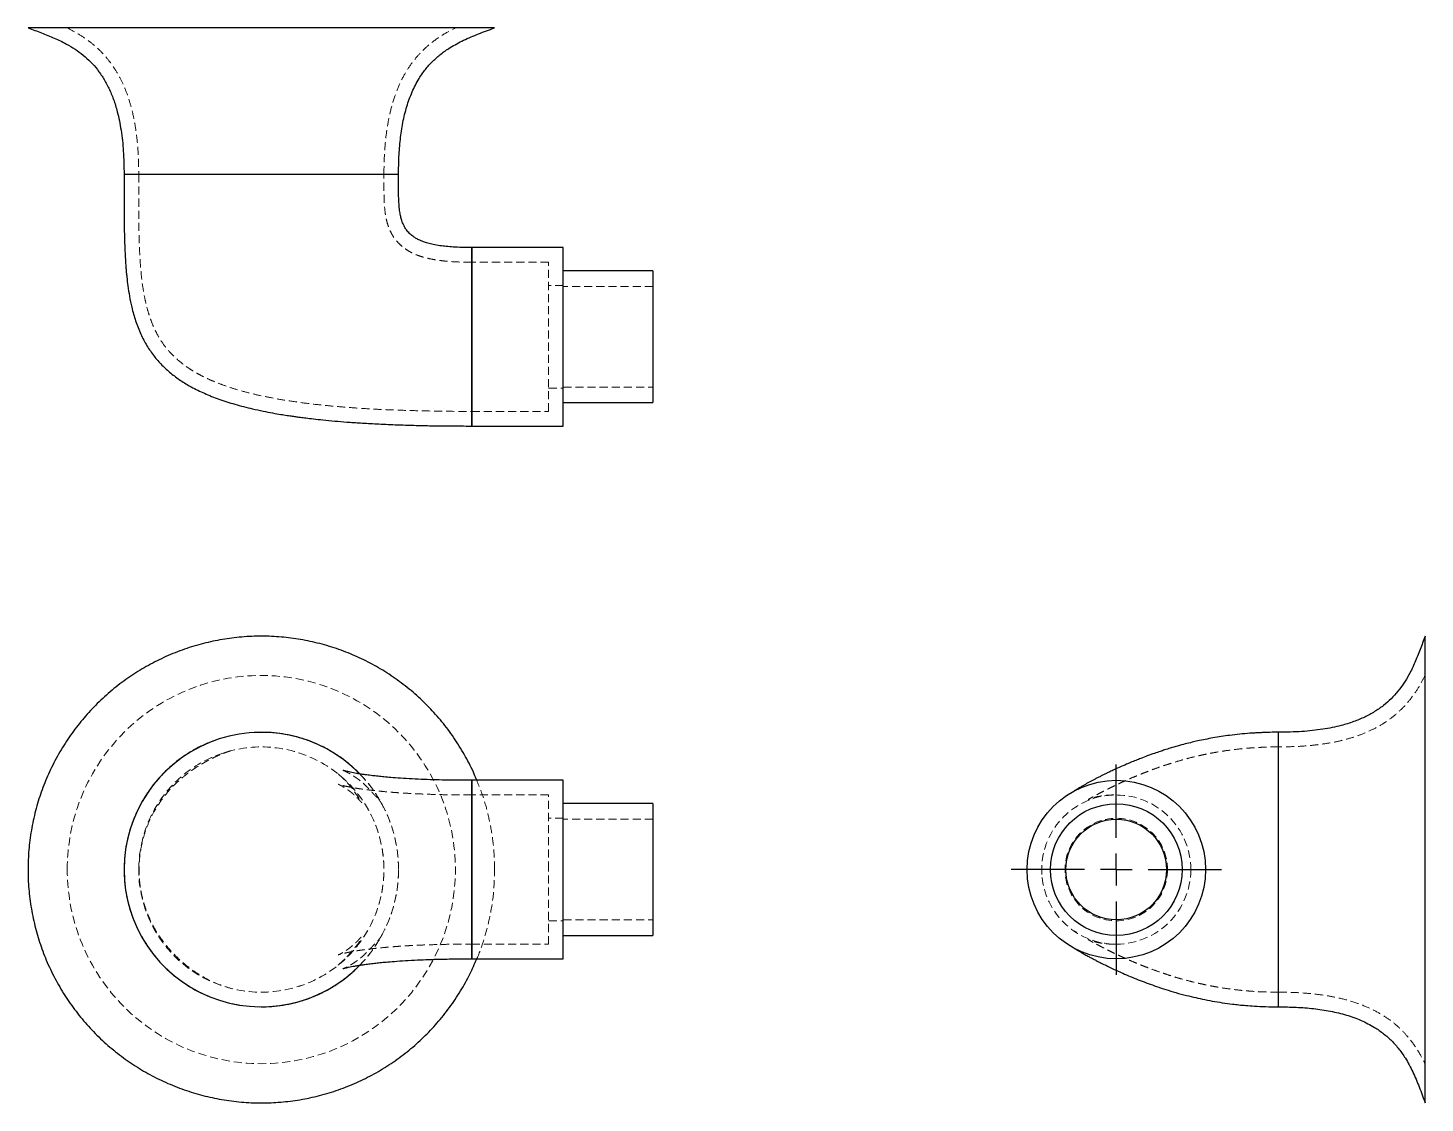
# Model space of a CAD drawing. Header units: millimetres. Extents: x 35 to 254, y 20 to 189.
import ezdxf

# ---------------------------------------------------------------- set-up
doc = ezdxf.new("R2010")
doc.units = ezdxf.units.MM
doc.linetypes.add('HIDDEN', pattern=[1.905, 1.27, -0.635])
doc.layers.add('10', color=7, linetype='Continuous')

# ---------------------------------------------------------------- blocks, each defined once
blk = doc.blocks.new('SW_CENTERMARKSYMBOL_0')
at = {"layer": '10', "color": 0}
for p, q in [((0, 5), (0, 16.51)), ((0, 0), (0, 2.5)), ((-5, 0), (-16.51, 0)), ((0, 0), (-2.5, 0)), ((0, 0), (0, -2.5)), ((0, 0), (2.5, 0)), ((5, 0), (16.51, 0)), ((0, -5), (0, -16.51))]:
    blk.add_line(p, q, dxfattribs=at)

msp = doc.modelspace()

# ---------------------------------------------------------------- linework, layer by layer
at = {"color": 7, "linetype": 'Continuous', "lineweight": 25}
for p, q in [((93.06, 166.26), (49.96, 166.26)), ((118.92, 154.77), (104.55, 154.77)), ((104.55, 126.75), (104.55, 154.77)), ((104.55, 154.77), (104.55, 126.75)), ((118.92, 126.75), (118.92, 154.77)), ((133, 151.1), (118.92, 151.1)), ((133, 151.1), (133, 130.42)), ((118.92, 130.42), (133, 130.42)), ((104.55, 126.75), (118.92, 126.75)), ((231.26, 57.12), (231.26, 78.67)), ((118.92, 71.13), (104.55, 71.13)), ((104.55, 57.12), (104.55, 71.13)), ((104.55, 71.13), (104.55, 57.12)), ((118.92, 57.12), (118.92, 71.13)), ((133, 67.47), (118.92, 67.47)), ((133, 67.47), (133, 46.78)), ((104.55, 43.12), (104.55, 57.12)), ((104.55, 57.12), (104.55, 43.12)), ((118.92, 43.12), (118.92, 57.12)), ((231.26, 35.57), (231.26, 57.12)), ((118.92, 46.78), (133, 46.78)), ((104.55, 43.12), (118.92, 43.12))]:
    msp.add_line(p, q, dxfattribs=at)
at = {"color": 7, "linetype": 'HIDDEN', "lineweight": 18}
for p, q in [((116.62, 152.47), (104.55, 152.47)), ((116.62, 129.05), (116.62, 152.47)), ((118.92, 148.81), (116.62, 148.81)), ((133, 148.66), (118.92, 148.66)), ((116.62, 132.71), (118.92, 132.71)), ((118.92, 132.86), (133, 132.86)), ((104.55, 129.05), (116.62, 129.05)), ((116.62, 68.83), (104.55, 68.83)), ((116.62, 57.12), (116.62, 68.83)), ((205.99, 68.82), (206.39, 68.81)), ((199.53, 66.99), (199.15, 66.77)), ((199.51, 67.02), (199.39, 66.94)), ((118.92, 65.17), (116.62, 65.17)), ((133, 65.02), (118.92, 65.02)), ((116.62, 45.41), (116.62, 57.12)), ((116.62, 49.08), (118.92, 49.08)), ((118.92, 49.22), (133, 49.22)), ((199.16, 47.48), (199.51, 47.22)), ((199.42, 47.33), (199.53, 47.25)), ((104.55, 45.41), (116.62, 45.41)), ((205.75, 45.42), (205.48, 45.42)), ((206.42, 45.43), (206.02, 45.43))]:
    msp.add_line(p, q, dxfattribs=at)
at = {"color": 7, "linetype": 'Continuous', "lineweight": 25}
for radius in [14.01, 10.34, 7.9]:
    msp.add_circle((205.76, 57.12), radius, dxfattribs=at)
at = {"color": 7, "linetype": 'HIDDEN', "lineweight": 18}
for radius in [11.71, 8.05]:
    msp.add_circle((205.76, 57.12), radius, dxfattribs=at)
at = {"color": 7, "linetype": 'Continuous', "lineweight": 25}
msp.add_arc((71.51, 57.12), 21.55, 44.3399, 315.738, dxfattribs=at)
at = {"color": 7, "linetype": 'HIDDEN', "lineweight": 18}
for start, end in [(0, 44.3399), (315.738, 0)]:
    msp.add_arc((71.51, 57.12), 21.55, start, end, dxfattribs=at)
at = {"color": 7, "linetype": 'Continuous', "lineweight": 25}
for points, knots in [([(34.88, 189.25), (35.58, 189), (36.96, 188.5), (38.99, 187.69), (40.76, 186.84), (42.27, 185.93), (43.55, 185), (44.73, 183.93), (45.8, 182.71), (46.77, 181.32), (47.61, 179.75), (48.34, 178), (49, 175.8), (49.54, 173.09), (49.9, 169.8), (49.94, 167.48), (49.96, 166.26)], [0, 0, 0, 0, 0.073957, 0.146271, 0.216965, 0.269215, 0.321252, 0.37369, 0.427305, 0.482979, 0.541638, 0.604181, 0.671431, 0.76962, 0.878809, 1, 1, 1, 1]), ([(108.15, 189.25), (108.12, 189.25), (108.07, 189.25), (107.67, 189.25), (107.03, 189.25), (106.13, 189.25), (104.99, 189.25), (103.61, 189.25), (101.99, 189.25), (100.16, 189.25), (98.13, 189.25), (95.93, 189.25), (93.52, 189.25), (90.96, 189.25), (88.28, 189.25), (85.49, 189.25), (82.58, 189.25), (79.58, 189.25), (76.55, 189.25), (73.49, 189.25), (70.39, 189.25), (67.29, 189.25), (64.26, 189.25), (61.27, 189.25), (58.33, 189.25), (55.48, 189.25), (52.77, 189.25), (50.2, 189.25), (47.74, 189.25), (45.46, 189.25), (43.39, 189.25), (41.51, 189.25), (39.83, 189.25), (38.38, 189.25), (37.18, 189.25), (36.22, 189.25), (35.49, 189.25), (35.05, 189.25), (34.86, 189.25), (34.89, 189.25), (34.9, 189.25)], [0, 0, 0, 0, 0.026473, 0.052947, 0.080187, 0.107427, 0.133924, 0.160422, 0.187693, 0.214964, 0.241426, 0.267888, 0.295123, 0.322358, 0.348799, 0.375239, 0.40245, 0.429661, 0.456094, 0.482527, 0.509728, 0.536929, 0.56337, 0.589811, 0.617016, 0.644221, 0.670683, 0.697146, 0.724373, 0.751599, 0.778095, 0.804591, 0.831855, 0.85912, 0.885621, 0.912122, 0.939396, 0.966671, 0.993136, 1, 1, 1, 1]), ([(93.06, 166.26), (93.07, 167.18), (93.1, 169.01), (93.31, 171.72), (93.7, 174.36), (94.3, 176.87), (95.14, 179.2), (96.14, 181.16), (97.25, 182.75), (98.4, 184.04), (99.7, 185.19), (101.31, 186.31), (103.3, 187.37), (105.66, 188.36), (107.3, 188.95), (108.15, 189.25)], [0, 0, 0, 0, 0.091286, 0.18195, 0.270547, 0.356041, 0.437967, 0.516579, 0.573984, 0.63079, 0.687823, 0.745924, 0.826256, 0.91086, 1, 1, 1, 1]), ([(49.96, 166.26), (49.96, 165.44), (49.96, 163.89), (49.96, 161.7), (49.96, 159.77), (49.98, 158.09), (50.01, 156.55), (50.05, 155.18), (50.1, 153.98), (50.15, 153.04), (50.2, 152.26), (50.25, 151.56), (50.31, 150.86), (50.41, 149.92), (50.55, 148.68), (50.8, 147.09), (51.18, 145.25), (51.74, 143.24), (52.53, 141.21), (53.5, 139.37), (54.62, 137.74), (55.88, 136.3), (57.28, 135.02), (58.83, 133.88), (60.59, 132.82), (62.6, 131.84), (64.9, 130.93), (67.42, 130.13), (69.75, 129.53), (71.73, 129.1), (73.21, 128.81), (74.47, 128.59), (75.5, 128.43), (76.33, 128.31), (77.03, 128.21), (77.75, 128.11), (78.62, 128), (79.79, 127.86), (81.3, 127.7), (83.05, 127.53), (85.02, 127.37), (87.21, 127.22), (89.75, 127.08), (92.41, 126.96), (95.18, 126.87), (98.04, 126.8), (101.19, 126.76), (103.4, 126.76), (104.55, 126.75)], [0, 0, 0, 0, 0.030071, 0.056719, 0.080195, 0.100725, 0.118512, 0.136482, 0.151016, 0.162328, 0.171075, 0.179577, 0.188108, 0.196773, 0.214181, 0.233727, 0.255585, 0.282947, 0.310082, 0.335306, 0.359143, 0.382173, 0.4052, 0.428556, 0.452466, 0.480492, 0.510503, 0.542746, 0.577391, 0.598448, 0.617022, 0.632728, 0.645235, 0.655182, 0.663488, 0.671112, 0.681595, 0.69589, 0.714277, 0.737115, 0.760065, 0.78679, 0.817657, 0.853091, 0.884451, 0.919192, 0.957603, 1, 1, 1, 1]), ([(93.06, 166.26), (93.04, 166.26), (93.01, 166.26), (92.74, 166.26), (92.31, 166.26), (91.72, 166.26), (90.99, 166.26), (90.14, 166.26), (89.15, 166.26), (88.03, 166.26), (86.81, 166.26), (85.48, 166.26), (84.04, 166.26), (82.51, 166.26), (80.91, 166.26), (79.25, 166.26), (77.52, 166.26), (75.75, 166.26), (73.96, 166.26), (72.16, 166.26), (70.33, 166.26), (68.51, 166.26), (66.73, 166.26), (64.99, 166.26), (63.27, 166.26), (61.62, 166.26), (60.05, 166.26), (58.55, 166.26), (57.14, 166.26), (55.83, 166.26), (54.64, 166.26), (53.57, 166.26), (52.62, 166.26), (51.81, 166.26), (51.14, 166.26), (50.61, 166.26), (50.24, 166.26), (50, 166.26), (49.98, 166.26), (49.96, 166.26)], [0, 0, 0, 0, 0.028293, 0.056588, 0.085825, 0.115062, 0.141548, 0.168035, 0.195292, 0.222549, 0.249025, 0.275501, 0.30275, 0.329999, 0.356448, 0.382896, 0.410116, 0.437336, 0.463771, 0.490205, 0.517408, 0.544613, 0.571048, 0.597484, 0.624686, 0.651887, 0.678339, 0.704791, 0.732006, 0.759221, 0.785701, 0.812182, 0.839428, 0.866674, 0.893183, 0.919692, 0.946973, 0.974254, 1, 1, 1, 1]), ([(104.55, 154.77), (104.03, 154.77), (103.07, 154.78), (101.72, 154.84), (100.58, 154.93), (99.52, 155.06), (98.56, 155.23), (97.69, 155.44), (96.93, 155.68), (96.29, 155.95), (95.72, 156.25), (95.24, 156.58), (94.75, 156.99), (94.32, 157.49), (93.99, 158.01), (93.73, 158.56), (93.52, 159.14), (93.35, 159.84), (93.21, 160.66), (93.12, 161.68), (93.06, 162.95), (93.06, 164.5), (93.06, 165.64), (93.06, 166.26)], [0, 0, 0, 0, 0.078401, 0.145466, 0.202768, 0.251691, 0.305947, 0.349852, 0.385349, 0.426041, 0.454768, 0.481614, 0.51427, 0.550354, 0.580922, 0.606535, 0.641791, 0.674159, 0.714972, 0.765852, 0.828773, 0.905989, 1, 1, 1, 1]), ([(105.33, 71.13), (105.21, 71.45), (104.72, 72.72), (103.6, 74.86), (102, 77.52), (100.16, 80.03), (98.13, 82.35), (95.93, 84.49), (93.52, 86.46), (90.96, 88.22), (88.28, 89.74), (85.49, 91.03), (82.58, 92.09), (79.58, 92.9), (76.55, 93.45), (73.49, 93.75), (70.39, 93.78), (67.29, 93.56), (64.26, 93.07), (61.27, 92.34), (58.33, 91.35), (55.48, 90.11), (52.77, 88.65), (50.2, 86.97), (47.74, 85.06), (45.46, 82.95), (43.39, 80.67), (41.51, 78.23), (39.83, 75.61), (38.38, 72.86), (37.18, 70.02), (36.21, 67.09), (35.5, 64.06), (35.04, 60.99), (34.84, 57.91), (34.9, 54.84), (35.23, 51.75), (35.82, 48.69), (36.65, 45.73), (37.72, 42.85), (39.05, 40.04), (40.61, 37.36), (42.38, 34.84), (44.34, 32.48), (46.52, 30.27), (48.89, 28.26), (51.38, 26.46), (54.02, 24.88), (56.81, 23.52), (59.71, 22.4), (62.66, 21.53), (65.67, 20.91), (68.76, 20.55), (71.86, 20.45), (74.94, 20.61), (77.99, 21.02), (81.03, 21.7), (84, 22.63), (86.85, 23.81), (89.59, 25.21), (92.23, 26.86), (94.72, 28.72), (97.02, 30.77), (99.14, 33), (101.09, 35.43), (102.81, 38.01), (104.25, 40.58), (105, 42.31), (105.35, 43.12)], [0, 0, 0, 0, 0.005106, 0.020247, 0.03583, 0.051413, 0.066534, 0.081654, 0.097216, 0.112779, 0.127887, 0.142995, 0.158544, 0.174093, 0.189197, 0.204301, 0.219843, 0.235386, 0.250495, 0.265603, 0.281149, 0.296694, 0.311815, 0.326936, 0.342493, 0.35805, 0.37319, 0.38833, 0.403909, 0.419488, 0.434631, 0.449774, 0.465359, 0.480944, 0.496066, 0.511188, 0.526752, 0.542316, 0.557425, 0.572534, 0.588084, 0.603634, 0.618738, 0.633842, 0.649385, 0.664928, 0.680035, 0.695143, 0.710688, 0.726232, 0.741352, 0.756471, 0.772027, 0.787583, 0.80272, 0.817858, 0.833435, 0.849011, 0.864156, 0.879301, 0.894887, 0.910474, 0.925598, 0.940722, 0.956287, 0.971853, 0.986963, 1, 1, 1, 1]), ([(254.25, 93.76), (254, 93.06), (253.5, 91.67), (252.69, 89.65), (251.84, 87.87), (250.93, 86.36), (250, 85.09), (248.93, 83.91), (247.71, 82.83), (246.32, 81.87), (244.75, 81.02), (243, 80.3), (240.8, 79.63), (238.09, 79.09), (234.8, 78.73), (232.48, 78.69), (231.26, 78.67)], [0, 0, 0, 0, 0.073957, 0.146271, 0.216965, 0.269215, 0.321252, 0.37369, 0.427305, 0.482979, 0.541638, 0.604181, 0.671431, 0.76962, 0.878809, 1, 1, 1, 1]), ([(254.25, 57.12), (254.25, 58.14), (254.25, 60.17), (254.25, 63.22), (254.25, 66.27), (254.25, 69.24), (254.25, 72.1), (254.25, 74.86), (254.25, 77.52), (254.25, 80.03), (254.25, 82.35), (254.25, 84.49), (254.25, 86.46), (254.25, 88.22), (254.25, 89.74), (254.25, 91.03), (254.25, 92.09), (254.25, 92.9), (254.25, 93.44), (254.25, 93.73), (254.25, 93.73), (254.25, 93.73)], [0, 0, 0, 0, 0.052946, 0.105894, 0.160374, 0.214855, 0.26785, 0.320846, 0.375388, 0.42993, 0.482855, 0.535779, 0.590249, 0.644719, 0.697601, 0.750481, 0.804903, 0.859327, 0.912193, 0.96506, 1, 1, 1, 1]), ([(63.26, 77.03), (62.71, 76.79), (61.61, 76.3), (60.05, 75.4), (58.55, 74.37), (57.14, 73.22), (55.83, 71.94), (54.64, 70.57), (53.57, 69.11), (52.62, 67.55), (51.81, 65.91), (51.14, 64.23), (50.61, 62.49), (50.23, 60.7), (50.01, 58.88), (49.94, 57.07), (50.02, 55.26), (50.25, 53.45), (50.64, 51.66), (51.17, 49.93), (51.84, 48.25), (52.66, 46.62), (53.62, 45.06), (54.69, 43.61), (55.88, 42.25), (57.2, 40.98), (58.62, 39.83), (60.11, 38.81), (61.65, 37.92), (62.73, 37.45), (63.27, 37.22)], [0, 0, 0, 0, 0.035854, 0.071122, 0.106391, 0.142679, 0.178965, 0.214272, 0.249579, 0.285907, 0.322235, 0.35758, 0.392925, 0.429299, 0.465674, 0.500979, 0.536285, 0.572621, 0.608957, 0.644225, 0.679491, 0.715787, 0.752084, 0.787331, 0.822577, 0.85885, 0.895123, 0.93037, 0.965616, 1, 1, 1, 1]), ([(86.96, 72.14), (86.9, 72.2), (86.45, 72.7), (85.48, 73.56), (84.04, 74.69), (82.51, 75.68), (80.91, 76.54), (79.25, 77.26), (77.52, 77.84), (75.75, 78.28), (73.96, 78.55), (72.55, 78.68), (71.73, 78.66), (71.51, 78.65)], [0, 0, 0, 0, 0.013849, 0.117883, 0.224953, 0.332025, 0.43595, 0.539873, 0.646829, 0.753788, 0.857659, 0.961528, 1, 1, 1, 1]), ([(231.26, 78.67), (230.8, 78.67), (229.99, 78.67), (228.95, 78.63), (228.15, 78.6), (227.45, 78.56), (226.45, 78.49), (225.15, 78.38), (223.21, 78.16), (221, 77.82), (219.03, 77.42), (217.61, 77.09), (216.55, 76.83), (215.41, 76.52), (214.32, 76.2), (213.41, 75.92), (212.58, 75.65), (211.68, 75.34), (210.66, 74.97), (209.68, 74.6), (208.81, 74.26), (207.85, 73.86), (206.77, 73.4), (205.74, 72.94), (204.95, 72.57), (204.35, 72.29), (203.85, 72.04), (203.36, 71.8), (202.88, 71.56), (202.44, 71.33), (202, 71.1), (201.59, 70.88), (201.18, 70.65), (200.78, 70.43), (200.44, 70.24), (200.16, 70.07), (199.92, 69.93), (199.71, 69.81), (199.52, 69.69), (199.36, 69.59), (199.23, 69.52), (199.18, 69.49), (199.16, 69.48)], [0, 0, 0, 0, 0.023047, 0.040067, 0.05176, 0.062941, 0.075124, 0.101656, 0.128232, 0.172677, 0.213072, 0.228605, 0.246787, 0.267503, 0.287472, 0.303153, 0.314958, 0.330871, 0.351035, 0.36946, 0.384431, 0.40055, 0.425357, 0.450716, 0.470245, 0.485993, 0.501082, 0.515528, 0.532468, 0.553746, 0.57435, 0.598583, 0.626936, 0.659973, 0.698345, 0.729429, 0.763915, 0.802133, 0.844443, 0.891236, 0.942935, 1, 1, 1, 1]), ([(231.26, 57.12), (231.26, 57.76), (231.26, 59.04), (231.26, 60.96), (231.26, 62.87), (231.26, 64.7), (231.26, 66.4), (231.26, 68.01), (231.26, 69.54), (231.26, 70.99), (231.26, 72.33), (231.26, 73.56), (231.26, 74.69), (231.26, 75.68), (231.26, 76.54), (231.26, 77.26), (231.26, 77.84), (231.26, 78.28), (231.26, 78.55), (231.26, 78.68), (231.26, 78.66), (231.26, 78.65)], [0, 0, 0, 0, 0.056587, 0.113176, 0.171651, 0.230125, 0.283098, 0.336072, 0.390587, 0.445102, 0.498054, 0.551007, 0.605505, 0.660004, 0.712902, 0.765798, 0.820238, 0.874679, 0.927549, 0.980418, 1, 1, 1, 1]), ([(104.55, 71.13), (103.92, 71.13), (102.67, 71.13), (100.81, 71.16), (98.95, 71.2), (97.08, 71.26), (95.21, 71.35), (93.46, 71.45), (91.98, 71.56), (90.81, 71.67), (89.84, 71.76), (88.95, 71.86), (88.17, 71.96), (87.52, 72.05), (86.97, 72.13), (86.28, 72.25), (85.63, 72.37), (85.08, 72.49), (84.76, 72.57), (84.54, 72.63), (84.36, 72.68), (84.35, 72.68), (84.35, 72.68)], [0, 0, 0, 0, 0.080927, 0.160586, 0.239172, 0.319516, 0.401042, 0.480438, 0.547102, 0.595119, 0.636101, 0.676872, 0.71779, 0.74503, 0.772239, 0.800696, 0.856533, 0.886545, 0.912696, 0.936204, 0.960454, 1, 1, 1, 1]), ([(231.26, 35.59), (231.26, 35.59), (231.26, 35.57), (231.26, 35.7), (231.26, 35.98), (231.26, 36.43), (231.26, 37.02), (231.26, 37.75), (231.26, 38.61), (231.26, 39.62), (231.26, 40.75), (231.26, 41.98), (231.26, 43.33), (231.26, 44.78), (231.26, 46.33), (231.26, 47.93), (231.26, 49.6), (231.26, 51.34), (231.26, 53.18), (231.26, 55.12), (231.26, 56.45), (231.26, 57.12)], [0, 0, 0, 0, 0.021879, 0.074833, 0.127788, 0.182274, 0.236759, 0.289775, 0.342793, 0.397354, 0.451914, 0.50488, 0.557846, 0.612358, 0.66687, 0.719776, 0.772681, 0.827131, 0.881581, 0.940535, 1, 1, 1, 1]), ([(254.25, 20.5), (254.25, 20.5), (254.25, 20.46), (254.25, 20.62), (254.25, 21.02), (254.25, 21.7), (254.25, 22.63), (254.25, 23.81), (254.25, 25.21), (254.25, 26.86), (254.25, 28.72), (254.25, 30.77), (254.25, 33), (254.25, 35.43), (254.25, 38.01), (254.25, 40.7), (254.25, 43.51), (254.25, 46.44), (254.25, 49.7), (254.25, 53.27), (254.25, 55.83), (254.25, 57.12)], [0, 0, 0, 0, 0.006628, 0.059613, 0.1126, 0.167121, 0.221642, 0.274651, 0.32766, 0.382216, 0.436771, 0.489708, 0.542645, 0.597128, 0.65161, 0.704499, 0.757386, 0.811817, 0.866248, 0.932756, 1, 1, 1, 1]), ([(199.16, 44.77), (199.18, 44.76), (199.22, 44.73), (199.33, 44.67), (199.47, 44.58), (199.63, 44.48), (199.82, 44.37), (200.02, 44.25), (200.25, 44.11), (200.52, 43.96), (200.82, 43.79), (201.12, 43.62), (201.4, 43.47), (201.66, 43.33), (201.89, 43.21), (202.15, 43.07), (202.45, 42.91), (202.86, 42.7), (203.44, 42.41), (204.15, 42.06), (204.98, 41.66), (205.85, 41.26), (206.82, 40.82), (207.94, 40.34), (209.17, 39.84), (210.45, 39.35), (211.77, 38.87), (213.2, 38.39), (214.75, 37.91), (216.33, 37.47), (217.86, 37.09), (219.32, 36.77), (220.84, 36.47), (222.41, 36.21), (223.82, 36.02), (225.04, 35.88), (226.19, 35.77), (227.57, 35.67), (229.3, 35.59), (230.57, 35.58), (231.26, 35.57)], [0, 0, 0, 0, 0.056738, 0.107589, 0.153104, 0.193782, 0.230076, 0.262395, 0.291105, 0.325854, 0.354954, 0.379064, 0.398735, 0.414417, 0.426475, 0.436149, 0.448938, 0.465299, 0.484701, 0.510917, 0.533893, 0.553822, 0.574881, 0.599146, 0.623126, 0.646108, 0.66946, 0.69401, 0.721035, 0.749901, 0.775421, 0.800128, 0.825664, 0.852562, 0.879453, 0.896226, 0.914151, 0.936983, 0.9654, 1, 1, 1, 1]), ([(71.51, 35.59), (71.76, 35.59), (72.6, 35.57), (74.04, 35.7), (75.83, 35.98), (77.6, 36.43), (79.34, 37.02), (81, 37.74), (82.59, 38.61), (84.12, 39.61), (85.55, 40.75), (86.5, 41.59), (86.93, 42.07), (86.96, 42.11)], [0, 0, 0, 0, 0.042978, 0.146996, 0.251015, 0.358041, 0.465066, 0.569206, 0.673349, 0.780523, 0.887696, 0.991737, 1, 1, 1, 1]), ([(84.36, 41.57), (84.35, 41.56), (84.34, 41.56), (84.54, 41.62), (84.87, 41.71), (85.23, 41.79), (85.67, 41.88), (86.17, 41.98), (86.69, 42.07), (87.23, 42.15), (87.86, 42.24), (88.61, 42.34), (89.48, 42.44), (90.39, 42.54), (91.5, 42.64), (92.91, 42.75), (94.62, 42.87), (96.42, 42.95), (97.91, 43.01), (99.1, 43.05), (100.14, 43.07), (101.38, 43.09), (102.88, 43.11), (103.96, 43.11), (104.55, 43.12)], [0, 0, 0, 0, 0.025643, 0.073308, 0.097106, 0.124169, 0.154476, 0.182541, 0.213745, 0.240431, 0.267173, 0.30732, 0.347457, 0.387212, 0.431567, 0.494188, 0.572526, 0.655149, 0.726866, 0.765299, 0.807805, 0.860523, 0.924266, 1, 1, 1, 1]), ([(231.26, 35.57), (232.18, 35.56), (234.01, 35.54), (236.72, 35.32), (239.36, 34.93), (241.87, 34.33), (244.2, 33.5), (246.16, 32.49), (247.75, 31.39), (249.04, 30.24), (250.19, 28.94), (251.31, 27.32), (252.37, 25.34), (253.36, 22.98), (253.95, 21.33), (254.25, 20.49)], [0, 0, 0, 0, 0.091286, 0.18195, 0.270547, 0.356041, 0.437967, 0.516579, 0.573984, 0.63079, 0.687823, 0.745924, 0.826256, 0.91086, 1, 1, 1, 1])]:
    msp.add_open_spline(points, degree=3, knots=knots, dxfattribs=at)
at = {"color": 7, "linetype": 'HIDDEN', "lineweight": 18}
for points, knots in [([(41.03, 189.25), (41.54, 188.99), (42.64, 188.42), (44.1, 187.47), (45.45, 186.4), (46.67, 185.23), (47.76, 183.92), (48.72, 182.52), (49.55, 181.03), (50.3, 179.31), (50.91, 177.49), (51.39, 175.58), (51.77, 173.59), (52.05, 171.38), (52.23, 168.91), (52.25, 167.17), (52.26, 166.26)], [0, 0, 0, 0, 0.062669, 0.136178, 0.191822, 0.253526, 0.322234, 0.379094, 0.44127, 0.509752, 0.585801, 0.653062, 0.726996, 0.80867, 0.89925, 1, 1, 1, 1]), ([(90.76, 166.26), (90.77, 167.2), (90.8, 168.99), (90.99, 171.56), (91.3, 173.88), (91.76, 176.19), (92.4, 178.46), (93.28, 180.65), (94.3, 182.55), (95.45, 184.18), (96.68, 185.57), (98.17, 186.92), (99.92, 188.17), (101.32, 188.9), (101.99, 189.25)], [0, 0, 0, 0, 0.103629, 0.197838, 0.283715, 0.362316, 0.457512, 0.543565, 0.622253, 0.695065, 0.763029, 0.826922, 0.916567, 1, 1, 1, 1]), ([(52.26, 166.26), (52.26, 165.07), (52.25, 162.82), (52.26, 159.63), (52.3, 156.8), (52.38, 154.3), (52.51, 152.1), (52.69, 150.08), (52.94, 148.23), (53.25, 146.57), (53.58, 145.18), (53.93, 144.05), (54.32, 142.95), (54.82, 141.78), (55.53, 140.46), (56.46, 139.1), (57.57, 137.87), (58.7, 136.85), (59.64, 136.15), (60.41, 135.63), (61.11, 135.2), (61.95, 134.73), (62.96, 134.23), (64.17, 133.69), (65.63, 133.13), (67.36, 132.55), (69.25, 132.02), (71.28, 131.54), (73.45, 131.1), (75.92, 130.68), (78.71, 130.29), (81.52, 129.98), (84.31, 129.73), (87.04, 129.53), (90, 129.36), (93.23, 129.23), (96.74, 129.13), (100.54, 129.06), (103.18, 129.05), (104.55, 129.05)], [0, 0, 0, 0, 0.045627, 0.086243, 0.122257, 0.154063, 0.182047, 0.206576, 0.231937, 0.253386, 0.271425, 0.286461, 0.298807, 0.316046, 0.335, 0.356342, 0.378937, 0.398464, 0.414407, 0.423866, 0.434006, 0.446103, 0.460412, 0.477257, 0.497029, 0.52018, 0.547237, 0.572108, 0.60023, 0.632003, 0.667871, 0.708326, 0.740327, 0.775151, 0.813024, 0.854184, 0.898885, 0.947396, 1, 1, 1, 1]), ([(104.55, 152.47), (103.98, 152.47), (102.91, 152.48), (101.42, 152.55), (100.14, 152.66), (98.94, 152.82), (97.83, 153.03), (96.82, 153.29), (95.91, 153.6), (95.12, 153.95), (94.4, 154.36), (93.75, 154.82), (93.1, 155.4), (92.51, 156.07), (92.04, 156.78), (91.68, 157.51), (91.39, 158.26), (91.15, 159.11), (90.97, 160.08), (90.84, 161.26), (90.77, 162.68), (90.76, 164.37), (90.76, 165.59), (90.76, 166.26)], [0, 0, 0, 0, 0.073354, 0.136289, 0.190454, 0.237239, 0.290094, 0.333987, 0.370374, 0.412853, 0.4437, 0.476332, 0.513968, 0.554462, 0.590417, 0.621421, 0.658252, 0.692371, 0.734147, 0.784281, 0.843995, 0.915074, 1, 1, 1, 1]), ([(254.25, 87.6), (253.99, 87.09), (253.42, 86), (252.47, 84.54), (251.4, 83.18), (250.23, 81.96), (248.92, 80.87), (247.52, 79.91), (246.03, 79.09), (244.31, 78.34), (242.49, 77.72), (240.58, 77.24), (238.59, 76.87), (236.38, 76.59), (233.91, 76.41), (232.17, 76.39), (231.26, 76.37)], [0, 0, 0, 0, 0.062669, 0.136178, 0.191822, 0.253526, 0.322234, 0.379094, 0.44127, 0.509752, 0.585801, 0.653062, 0.726996, 0.80867, 0.89925, 1, 1, 1, 1]), ([(71.51, 78.65), (71.12, 78.66), (70.11, 78.66), (68.51, 78.48), (66.73, 78.16), (64.99, 77.68), (63.83, 77.3), (63.27, 77.03), (63.26, 77.03)], [0, 0, 0, 0, 0.1393, 0.35693, 0.568416, 0.779901, 0.997511, 1, 1, 1, 1]), ([(52.26, 57.12), (52.26, 54.6), (53.26, 49.56), (57.54, 43.16), (63.95, 38.87), (71.51, 37.37), (79.07, 38.87), (84.41, 42.44), (87.62, 46.36), (89.41, 49.71), (90.51, 53.34), (90.89, 57.12), (90.51, 60.9), (89.41, 64.54), (87.62, 67.89), (84.41, 71.8), (79.07, 75.37), (71.51, 76.88), (63.95, 75.37), (57.54, 71.09), (53.26, 64.68), (52.26, 59.64), (52.26, 57.12)], [0.5, 0.5, 0.5, 0.5, 0.5625, 0.625, 0.6875, 0.75, 0.8125, 0.875, 0.90625, 0.9375, 0.96875, 1, 1.03125, 1.0625, 1.09375, 1.125, 1.1875, 1.25, 1.3125, 1.375, 1.4375, 1.5, 1.5, 1.5, 1.5]), ([(66.74, 75.77), (66.58, 75.73), (66.26, 75.64), (65.57, 75.38), (64.74, 75.03), (63.79, 74.58), (62.72, 74.03), (61.55, 73.34), (60.31, 72.51), (58.88, 71.41), (57.4, 70.01), (55.93, 68.25), (54.76, 66.44), (53.87, 64.65), (53.21, 62.92), (52.72, 61.11), (52.41, 59.26), (52.29, 57.39), (52.35, 55.53), (52.6, 53.71), (53.02, 51.94), (53.6, 50.24), (54.34, 48.61), (55.22, 47.07), (56.23, 45.63), (57.34, 44.3), (58.53, 43.09), (59.8, 42), (61.28, 40.91), (62.98, 39.9), (64.87, 39.02), (66.11, 38.66), (66.74, 38.47)], [0, 0, 0, 0, 0.033673, 0.0641, 0.092268, 0.119043, 0.145192, 0.171408, 0.198341, 0.226524, 0.26521, 0.304953, 0.345748, 0.37704, 0.408929, 0.441432, 0.474075, 0.506358, 0.538308, 0.569955, 0.601317, 0.632406, 0.663241, 0.693838, 0.724328, 0.755224, 0.78689, 0.819563, 0.853371, 0.900261, 0.949186, 1, 1, 1, 1]), ([(231.26, 76.37), (230.82, 76.37), (230.06, 76.37), (229.07, 76.34), (228.31, 76.3), (227.65, 76.27), (226.97, 76.22), (225.89, 76.14), (224.47, 75.99), (222.89, 75.78), (221.56, 75.56), (220.44, 75.36), (219.37, 75.14), (218.26, 74.89), (217.03, 74.58), (215.75, 74.23), (214.6, 73.88), (213.65, 73.58), (212.76, 73.28), (211.82, 72.95), (210.86, 72.59), (210, 72.26), (209.2, 71.93), (208.35, 71.58), (207.47, 71.2), (206.69, 70.84), (206.03, 70.54), (205.45, 70.26), (204.85, 69.97), (204.21, 69.65), (203.58, 69.33), (202.96, 69.01), (202.4, 68.7), (201.9, 68.43), (201.46, 68.18), (201.29, 68.09), (201.36, 68.11), (201.66, 68.23), (202.22, 68.42), (202.93, 68.6), (203.87, 68.75), (204.83, 68.84), (205.52, 68.83), (205.76, 68.82)], [0, 0, 0, 0, 0.0224381, 0.0391408, 0.0506752, 0.061436, 0.0731516, 0.0857875, 0.1171795, 0.147083, 0.167436, 0.186827, 0.2053784, 0.2239601, 0.2462014, 0.2706936, 0.2921869, 0.3078974, 0.321845, 0.3402352, 0.3596007, 0.375455, 0.3900415, 0.4075214, 0.4281756, 0.4476509, 0.4635996, 0.4795795, 0.4981259, 0.5201528, 0.5451869, 0.5706004, 0.6023719, 0.6336585, 0.6643649, 0.6975028, 0.7335657, 0.7722335, 0.8130092, 0.8551411, 0.9126766, 0.970781, 1, 1, 1, 1]), ([(84.35, 72.68), (84.34, 72.69), (84.31, 72.69), (84.4, 72.66), (84.54, 72.6), (84.71, 72.53), (84.94, 72.42), (85.23, 72.27), (85.56, 72.09), (85.96, 71.84), (86.37, 71.56), (86.85, 71.21), (87.38, 70.78), (87.95, 70.26), (88.44, 69.76), (88.77, 69.4), (88.96, 69.18), (89.09, 69.04), (89.23, 68.89), (89.39, 68.72), (89.61, 68.51), (89.88, 68.21), (90.21, 67.81), (90.41, 67.47), (90.52, 67.28)], [0, 0, 0, 0, 0.011948, 0.048475, 0.083707, 0.11887, 0.146217, 0.17349, 0.214023, 0.262692, 0.305064, 0.340415, 0.402492, 0.46674, 0.510477, 0.545679, 0.56993, 0.603958, 0.638605, 0.681065, 0.739933, 0.811539, 0.897588, 1, 1, 1, 1]), ([(104.55, 68.83), (103.6, 68.83), (101.83, 68.84), (99.35, 68.89), (97.21, 68.96), (95.37, 69.04), (93.81, 69.13), (92.42, 69.22), (91.21, 69.32), (90.18, 69.42), (89.38, 69.5), (88.72, 69.58), (87.99, 69.66), (87.11, 69.78), (86.19, 69.93), (85.34, 70.09), (84.63, 70.23), (84.06, 70.37), (83.65, 70.49), (83.53, 70.53), (83.58, 70.52), (83.68, 70.47), (83.78, 70.43), (84, 70.32), (84.27, 70.17), (84.63, 69.96), (85.04, 69.68), (85.46, 69.37), (85.84, 69.07), (86.22, 68.73), (86.68, 68.28), (86.98, 67.95), (87.22, 67.68), (87.3, 67.58), (87.28, 67.62), (87.18, 67.79), (86.99, 68.07), (86.67, 68.56), (86.2, 69.27), (85.51, 70.2), (84.63, 71.21), (83.93, 71.82), (83.55, 72.14)], [0, 0, 0, 0, 0.062902, 0.117366, 0.164382, 0.204814, 0.239409, 0.26881, 0.297998, 0.321276, 0.339275, 0.352755, 0.367769, 0.391403, 0.417576, 0.439694, 0.46109, 0.486539, 0.511986, 0.535127, 0.557144, 0.571794, 0.585011, 0.594908, 0.612359, 0.637282, 0.65952, 0.677502, 0.697005, 0.717737, 0.736794, 0.758631, 0.769498, 0.77967, 0.790168, 0.802114, 0.816319, 0.832364, 0.86705, 0.905875, 0.949769, 1, 1, 1, 1]), ([(93.06, 57.12), (93.04, 57.76), (93.01, 59.04), (92.74, 60.96), (92.31, 62.87), (91.72, 64.7), (90.99, 66.4), (90.14, 68.01), (89.15, 69.54), (88.09, 70.94), (87.31, 71.76), (86.96, 72.14)], [0, 0, 0, 0, 0.115248, 0.230499, 0.349592, 0.468682, 0.576569, 0.684458, 0.795485, 0.906511, 1, 1, 1, 1]), ([(108.15, 57.12), (108.12, 58.14), (108.07, 60.17), (107.67, 63.22), (107.03, 66.26), (106.25, 68.92), (105.59, 70.51), (105.33, 71.13)], [0, 0, 0, 0, 0.211804, 0.423613, 0.641556, 0.859497, 1, 1, 1, 1]), ([(86.96, 42.11), (87.34, 42.51), (88.13, 43.36), (89.21, 44.78), (90.19, 46.33), (91.03, 47.93), (91.73, 49.6), (92.3, 51.34), (92.72, 53.18), (93.01, 55.12), (93.04, 56.45), (93.06, 57.12)], [0, 0, 0, 0, 0.099324, 0.210366, 0.321409, 0.429179, 0.536947, 0.647862, 0.758778, 0.878868, 1, 1, 1, 1]), ([(105.35, 43.12), (105.4, 43.24), (105.89, 44.32), (106.58, 46.44), (107.44, 49.69), (108.03, 53.27), (108.11, 55.83), (108.15, 57.12)], [0, 0, 0, 0, 0.029035, 0.246871, 0.464711, 0.730883, 1, 1, 1, 1]), ([(194.1, 57.61), (194.07, 57.21), (194.02, 56.63), (194.12, 56.05), (194.15, 55.88)], [0, 0, 0, 0, 0.695291, 1, 1, 1, 1]), ([(83.55, 42.11), (83.76, 42.28), (84.13, 42.59), (84.69, 43.15), (85.17, 43.67), (85.56, 44.11), (85.88, 44.48), (86.17, 44.83), (86.39, 45.1), (86.55, 45.3), (86.66, 45.44), (86.76, 45.58), (86.87, 45.75), (86.97, 45.95), (87.06, 46.15), (87.14, 46.36), (87.19, 46.5), (87.17, 46.51), (87.04, 46.37), (86.7, 45.99), (86.38, 45.67), (86.09, 45.41), (85.77, 45.13), (85.41, 44.84), (84.98, 44.52), (84.63, 44.29), (84.27, 44.07), (83.95, 43.9), (83.81, 43.82), (83.78, 43.82), (83.76, 43.81), (83.55, 43.71), (83.54, 43.72), (83.74, 43.78), (84.04, 43.87), (84.31, 43.93), (84.67, 44.02), (85.15, 44.12), (85.76, 44.24), (86.44, 44.36), (87.03, 44.45), (87.47, 44.51), (87.88, 44.57), (88.43, 44.64), (89.15, 44.72), (90.07, 44.82), (91.14, 44.92), (92.36, 45.02), (93.73, 45.12), (95.33, 45.21), (97.2, 45.29), (99.35, 45.36), (101.84, 45.41), (103.61, 45.41), (104.55, 45.41)], [0, 0, 0, 0, 0.031492, 0.057365, 0.078648, 0.092074, 0.103634, 0.113618, 0.122374, 0.126394, 0.130339, 0.134788, 0.140142, 0.154263, 0.173308, 0.196251, 0.216508, 0.23356, 0.248487, 0.269349, 0.286159, 0.298682, 0.312163, 0.330865, 0.348981, 0.373767, 0.392095, 0.39972, 0.403783, 0.415991, 0.429795, 0.452915, 0.479528, 0.506396, 0.51973, 0.530852, 0.544225, 0.560286, 0.576996, 0.598711, 0.614807, 0.622084, 0.631199, 0.643806, 0.660211, 0.680804, 0.706076, 0.731918, 0.762097, 0.797148, 0.837693, 0.884448, 0.938237, 1, 1, 1, 1]), ([(90.52, 46.96), (90.41, 46.78), (90.21, 46.44), (89.9, 46.05), (89.62, 45.75), (89.4, 45.52), (89.21, 45.34), (89.06, 45.18), (88.93, 45.04), (88.75, 44.83), (88.37, 44.4), (87.83, 43.88), (87.32, 43.42), (86.88, 43.06), (86.46, 42.75), (86.07, 42.48), (85.66, 42.22), (85.31, 42.02), (85.02, 41.87), (84.77, 41.74), (84.6, 41.67), (84.45, 41.6), (84.33, 41.56), (84.35, 41.56), (84.36, 41.57)], [0, 0, 0, 0, 0.100678, 0.185554, 0.256448, 0.314981, 0.367623, 0.408274, 0.43279, 0.451591, 0.496133, 0.55342, 0.604016, 0.652016, 0.685864, 0.725715, 0.772399, 0.815972, 0.846558, 0.87098, 0.903763, 0.938615, 0.973608, 1, 1, 1, 1]), ([(205.42, 45.42), (205.3, 45.42), (204.71, 45.41), (203.85, 45.5), (202.91, 45.65), (202.2, 45.83), (201.64, 46.02), (201.35, 46.14), (201.3, 46.15), (201.48, 46.05), (201.93, 45.79), (202.44, 45.52), (203.02, 45.21), (203.65, 44.88), (204.29, 44.55), (204.93, 44.23), (205.54, 43.94), (206.14, 43.66), (206.83, 43.34), (207.64, 42.97), (208.52, 42.6), (209.34, 42.25), (210.12, 41.94), (211.05, 41.58), (212.18, 41.16), (213.43, 40.74), (214.63, 40.35), (215.83, 39.99), (217.06, 39.66), (218.26, 39.36), (219.29, 39.13), (220.22, 38.93), (221.23, 38.74), (222.5, 38.52), (223.84, 38.33), (225.13, 38.18), (226.24, 38.08), (227.29, 38), (228.4, 37.93), (229.72, 37.88), (230.71, 37.88), (231.26, 37.87)], [0, 0, 0, 0, 0.015541, 0.074955, 0.133763, 0.176804, 0.218422, 0.257836, 0.294544, 0.328223, 0.35958, 0.391633, 0.424136, 0.450102, 0.475486, 0.497488, 0.515986, 0.532415, 0.549444, 0.570028, 0.590441, 0.607234, 0.621244, 0.637473, 0.661443, 0.685151, 0.706134, 0.726901, 0.750316, 0.772934, 0.791248, 0.805434, 0.82268, 0.845157, 0.872669, 0.893803, 0.913296, 0.931054, 0.948621, 0.971303, 1, 1, 1, 1]), ([(231.26, 37.87), (232.2, 37.86), (233.99, 37.84), (236.56, 37.64), (238.88, 37.34), (241.19, 36.88), (243.46, 36.23), (245.65, 35.35), (247.55, 34.33), (249.18, 33.19), (250.57, 31.96), (251.92, 30.46), (253.17, 28.71), (253.9, 27.32), (254.25, 26.65)], [0, 0, 0, 0, 0.103629, 0.197838, 0.283715, 0.362316, 0.457512, 0.543565, 0.622253, 0.695065, 0.763029, 0.826922, 0.916567, 1, 1, 1, 1]), ([(63.27, 37.22), (63.29, 37.2), (63.88, 36.93), (65.07, 36.54), (66.81, 36.06), (68.59, 35.75), (70.16, 35.58), (71.14, 35.59), (71.51, 35.59)], [0, 0, 0, 0, 0.011304, 0.228912, 0.440509, 0.652106, 0.869814, 1, 1, 1, 1])]:
    msp.add_open_spline(points, degree=3, knots=knots, dxfattribs=at)
for points in [[(41.03, 57.12), (41.03, 53.13), (42.62, 45.16), (49.4, 35.01), (59.54, 28.23), (71.51, 25.85), (83.48, 28.23), (93.62, 35.01), (100.4, 45.16), (102.78, 57.12), (100.4, 69.09), (93.62, 79.23), (83.48, 86.01), (71.51, 88.39), (59.54, 86.01), (49.4, 79.23), (42.62, 69.09), (41.03, 61.11), (41.03, 57.12)], [(52.26, 57.12), (52.26, 54.6), (53.26, 49.56), (57.54, 43.16), (63.95, 38.87), (71.51, 37.37), (79.07, 38.87), (85.48, 43.16), (89.76, 49.56), (91.26, 57.12), (89.76, 64.68), (85.48, 71.09), (79.07, 75.37), (71.51, 76.88), (63.95, 75.37), (57.54, 71.09), (53.26, 64.68), (52.26, 59.64), (52.26, 57.12)]]:
    msp.add_open_spline(points, degree=3, dxfattribs=at)

# ---------------------------------------------------------------- block references
at = {"layer": '10'}
msp.add_blockref('SW_CENTERMARKSYMBOL_0', (205.76, 57.12), dxfattribs=at)

doc.saveas('drawing.dxf')
